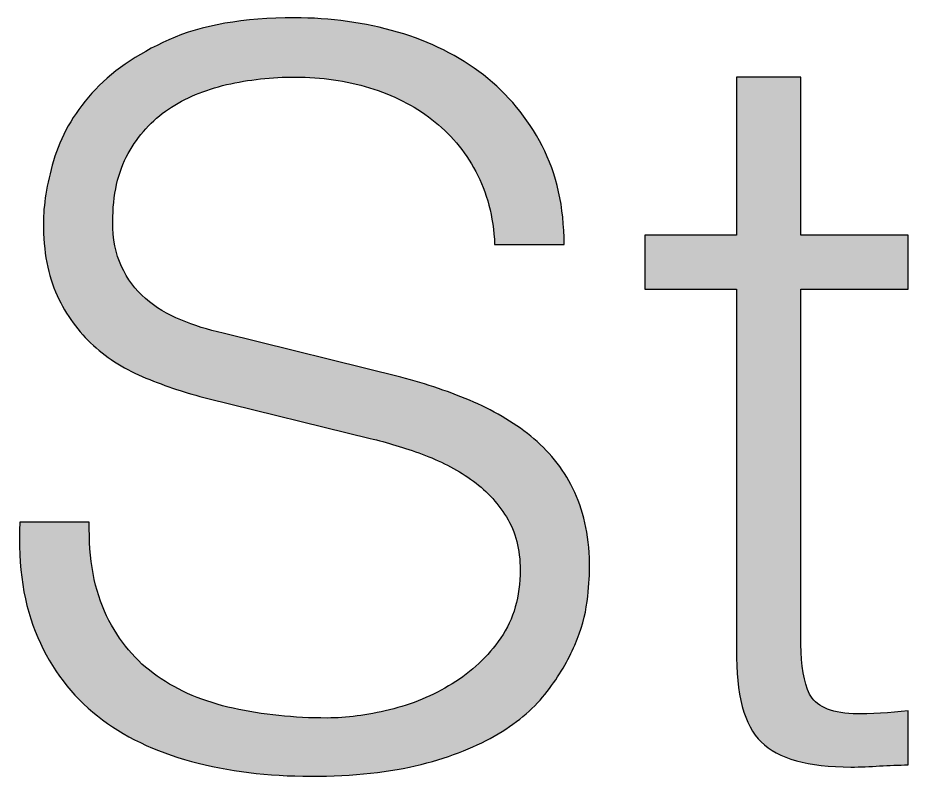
# Paper-space layout 'A0mask' of a CAD drawing. Extents: x 0 to 1153, y 0 to 810.
# Drawn here: x 998.912 to 1003.807, y 80.295 to 84.466 of the extents above; entities that cross this region are included whole.
import ezdxf
from ezdxf.enums import TextEntityAlignment as Align

# ---------------------------------------------------------------- set-up
doc = ezdxf.new("R2010")
doc.units = 0
doc.layers.get('0').update_dxf_attribs({"linetype": 'CONTINUOUS'})
doc.layers.get('Defpoints').update_dxf_attribs({"linetype": 'CONTINUOUS'})
doc.layers.add('JPP_Mask', color=7, linetype='CONTINUOUS')
doc.styles.add('JPP', font='arial.ttf')

# ---------------------------------------------------------------- blocks, each defined once
blk = doc.blocks.new('A0mask')
at = {"true_color": 0x004a91}
h = blk.add_hatch(color=154, dxfattribs=at)
edge = h.paths.add_edge_path()
edge.add_spline(control_points=[(1001.8229, 80.761), (1001.8883, 80.8473), (1001.9388, 80.9322), (1001.9744, 81.0165)], knot_values=[44, 44, 44, 44, 45, 45, 45, 45], degree=3, periodic=0)
edge.add_spline(control_points=[(1001.9744, 81.0165), (1002.01, 81.1007), (1002.0324, 81.1802), (1002.0418, 81.2552)], knot_values=[43, 43, 43, 43, 44, 44, 44, 44], degree=3, periodic=0)
edge.add_spline(control_points=[(1002.0418, 81.2552), (1002.0511, 81.3299), (1002.0558, 81.3899), (1002.0558, 81.4346)], knot_values=[42, 42, 42, 42, 43, 43, 43, 43], degree=3, periodic=0)
edge.add_spline(control_points=[(1002.0558, 81.4346), (1002.0558, 81.5993), (1002.0286, 81.7395), (1001.9744, 81.8558)], knot_values=[41, 41, 41, 41, 42, 42, 42, 42], degree=3, periodic=0)
edge.add_spline(control_points=[(1001.9744, 81.8558), (1001.9201, 81.9718), (1001.8453, 82.07), (1001.7499, 82.1505), (1001.6545, 82.231), (1001.5441, 82.2982), (1001.4187, 82.3524)], knot_values=[39, 39, 39, 39, 40, 40, 40, 41, 41, 41, 41], degree=3, periodic=0)
edge.add_spline(control_points=[(1001.4187, 82.3524), (1001.2933, 82.4066), (1001.1595, 82.4527), (1001.0174, 82.4899)], knot_values=[38, 38, 38, 38, 39, 39, 39, 39], degree=3, periodic=0)
edge.add_spline(control_points=[(1001.0174, 82.4899), (1001.0174, 82.4899), (1000.0407, 82.7313), (1000.0407, 82.7313), (999.9583, 82.7501), (999.8806, 82.7743), (999.8077, 82.8043)], knot_values=[36, 36, 36, 36, 37, 37, 37, 38, 38, 38, 38], degree=3, periodic=0)
edge.add_spline(control_points=[(999.8077, 82.8043), (999.7347, 82.8343), (999.6702, 82.8736), (999.614, 82.9223)], knot_values=[35, 35, 35, 35, 36, 36, 36, 36], degree=3, periodic=0)
edge.add_spline(control_points=[(999.614, 82.9223), (999.5579, 82.9708), (999.5139, 83.0298), (999.4821, 83.099), (999.4503, 83.1682), (999.4344, 83.2497), (999.4344, 83.3432)], knot_values=[33, 33, 33, 33, 34, 34, 34, 35, 35, 35, 35], degree=3, periodic=0)
edge.add_spline(control_points=[(999.4344, 83.3432), (999.4344, 83.4929), (999.4625, 83.6184), (999.5186, 83.7194)], knot_values=[32, 32, 32, 32, 33, 33, 33, 33], degree=3, periodic=0)
edge.add_spline(control_points=[(999.5186, 83.7194), (999.5748, 83.8203), (999.6486, 83.9019), (999.7404, 83.9636)], knot_values=[31, 31, 31, 31, 32, 32, 32, 32], degree=3, periodic=0)
edge.add_spline(control_points=[(999.7404, 83.9636), (999.832, 84.0253), (999.9386, 84.07), (1000.0603, 84.0983)], knot_values=[30, 30, 30, 30, 31, 31, 31, 31], degree=3, periodic=0)
edge.add_spline(control_points=[(1000.0603, 84.0983), (1000.1819, 84.1263), (1000.3081, 84.1403), (1000.4392, 84.1403)], knot_values=[29, 29, 29, 29, 30, 30, 30, 30], degree=3, periodic=0)
edge.add_spline(control_points=[(1000.4392, 84.1403), (1000.5813, 84.1403), (1000.7171, 84.1208), (1000.8462, 84.0813)], knot_values=[28, 28, 28, 28, 29, 29, 29, 29], degree=3, periodic=0)
edge.add_spline(control_points=[(1000.8462, 84.0813), (1000.9753, 84.042), (1001.0893, 83.9841), (1001.1886, 83.9073)], knot_values=[27, 27, 27, 27, 28, 28, 28, 28], degree=3, periodic=0)
edge.add_spline(control_points=[(1001.1886, 83.9073), (1001.2877, 83.8306), (1001.3682, 83.7351), (1001.4299, 83.6212)], knot_values=[26, 26, 26, 26, 27, 27, 27, 27], degree=3, periodic=0)
edge.add_spline(control_points=[(1001.4299, 83.6212), (1001.4916, 83.5069), (1001.5263, 83.3732), (1001.5338, 83.2197)], knot_values=[25, 25, 25, 25, 26, 26, 26, 26], degree=3, periodic=0)
edge.add_spline(control_points=[(1001.5338, 83.2197), (1001.5338, 83.2197), (1001.9155, 83.2197), (1001.9155, 83.2197), (1001.9155, 83.4254), (1001.8752, 83.6062), (1001.7948, 83.7613), (1001.7143, 83.9165), (1001.6067, 84.0468), (1001.472, 84.1515), (1001.3373, 84.2562), (1001.1802, 84.335), (1001.0005, 84.3872)], knot_values=[21, 21, 21, 21, 22, 22, 22, 23, 23, 23, 24, 24, 24, 25, 25, 25, 25], degree=3, periodic=0)
edge.add_spline(control_points=[(1001.0005, 84.3872), (1000.8208, 84.4397), (1000.6319, 84.466), (1000.4336, 84.466)], knot_values=[20, 20, 20, 20, 21, 21, 21, 21], degree=3, periodic=0)
edge.add_spline(control_points=[(1000.4336, 84.466), (1000.1529, 84.466), (999.9227, 84.4257), (999.7432, 84.3452)], knot_values=[19, 19, 19, 19, 20, 20, 20, 20], degree=3, periodic=0)
edge.add_spline(control_points=[(999.7432, 84.3452), (999.5635, 84.2648), (999.4222, 84.1665), (999.3193, 84.0506), (999.2164, 83.9346), (999.1462, 83.8111), (999.1088, 83.6802)], knot_values=[17, 17, 17, 17, 18, 18, 18, 19, 19, 19, 19], degree=3, periodic=0)
edge.add_spline(control_points=[(999.1088, 83.6802), (999.0714, 83.5489), (999.0527, 83.4349), (999.0527, 83.3377)], knot_values=[16, 16, 16, 16, 17, 17, 17, 17], degree=3, periodic=0)
edge.add_spline(control_points=[(999.0527, 83.3377), (999.0527, 83.1805), (999.0779, 83.0475), (999.1285, 82.939)], knot_values=[15, 15, 15, 15, 16, 16, 16, 16], degree=3, periodic=0)
edge.add_spline(control_points=[(999.1285, 82.939), (999.179, 82.8306), (999.2454, 82.7388), (999.3277, 82.6641)], knot_values=[14, 14, 14, 14, 15, 15, 15, 15], degree=3, periodic=0)
edge.add_spline(control_points=[(999.3277, 82.6641), (999.41, 82.5891), (999.5064, 82.5294), (999.6168, 82.4844)], knot_values=[13, 13, 13, 13, 14, 14, 14, 14], degree=3, periodic=0)
edge.add_spline(control_points=[(999.6168, 82.4844), (999.7271, 82.4394), (999.8404, 82.4022), (999.9564, 82.3722)], knot_values=[12, 12, 12, 12, 13, 13, 13, 13], degree=3, periodic=0)
edge.add_spline(control_points=[(999.9564, 82.3722), (999.9564, 82.3722), (1000.849, 82.1532), (1000.849, 82.1532), (1000.9424, 82.1307), (1001.0378, 82.1017), (1001.1352, 82.0663)], knot_values=[10, 10, 10, 10, 11, 11, 11, 12, 12, 12, 12], degree=3, periodic=0)
edge.add_spline(control_points=[(1001.1352, 82.0663), (1001.2325, 82.0304), (1001.3214, 81.9847), (1001.4018, 81.9288)], knot_values=[9, 9, 9, 9, 10, 10, 10, 10], degree=3, periodic=0)
edge.add_spline(control_points=[(1001.4018, 81.9288), (1001.4823, 81.8725), (1001.5478, 81.8033), (1001.5983, 81.7211)], knot_values=[8, 8, 8, 8, 9, 9, 9, 9], degree=3, periodic=0)
edge.add_spline(control_points=[(1001.5983, 81.7211), (1001.6489, 81.6386), (1001.6741, 81.5414), (1001.6741, 81.4291)], knot_values=[7, 7, 7, 7, 8, 8, 8, 8], degree=3, periodic=0)
edge.add_spline(control_points=[(1001.6741, 81.4291), (1001.6741, 81.2832), (1001.6385, 81.1587), (1001.5674, 81.0557)], knot_values=[6, 6, 6, 6, 7, 7, 7, 7], degree=3, periodic=0)
edge.add_spline(control_points=[(1001.5674, 81.0557), (1001.4963, 80.953), (1001.4075, 80.8688), (1001.3008, 80.8033), (1001.1941, 80.7378), (1001.0791, 80.6901), (1000.9556, 80.66)], knot_values=[4, 4, 4, 4, 5, 5, 5, 6, 6, 6, 6], degree=3, periodic=0)
edge.add_spline(control_points=[(1000.9556, 80.66), (1000.8321, 80.63), (1000.7179, 80.615), (1000.6132, 80.615)], knot_values=[3, 3, 3, 3, 4, 4, 4, 4], degree=3, periodic=0)
edge.add_spline(control_points=[(1000.6132, 80.615), (1000.4298, 80.615), (1000.2577, 80.6328), (1000.0968, 80.6686)], knot_values=[2, 2, 2, 2, 3, 3, 3, 3], degree=3, periodic=0)
edge.add_spline(control_points=[(1000.0968, 80.6686), (999.9358, 80.704), (999.7965, 80.763), (999.6785, 80.8452)], knot_values=[1, 1, 1, 1, 2, 2, 2, 2], degree=3, periodic=0)
edge.add_spline(control_points=[(999.6785, 80.8452), (999.5607, 80.9274), (999.4681, 81.0379), (999.4007, 81.1764)], knot_values=[0, 0, 0, 0, 1, 1, 1, 1], degree=3, periodic=0)
edge.add_spline(control_points=[(999.4007, 81.1764), (999.3334, 81.3149), (999.3015, 81.4871), (999.3053, 81.6928)], knot_values=[53, 53, 53, 53, 54, 54, 54, 54], degree=3, periodic=0)
edge.add_spline(control_points=[(999.3053, 81.6928), (999.3053, 81.6928), (998.9236, 81.6928), (998.9236, 81.6928), (998.9123, 81.4459), (998.9451, 81.2344), (999.0218, 81.0587)], knot_values=[51, 51, 51, 51, 52, 52, 52, 53, 53, 53, 53], degree=3, periodic=0)
edge.add_spline(control_points=[(999.0218, 81.0587), (999.0985, 80.8828), (999.2079, 80.7388), (999.3502, 80.6263)], knot_values=[50, 50, 50, 50, 51, 51, 51, 51], degree=3, periodic=0)
edge.add_spline(control_points=[(999.3502, 80.6263), (999.4924, 80.5141), (999.6645, 80.4308), (999.8666, 80.3766), (1000.0687, 80.3224), (1000.2876, 80.2951), (1000.5233, 80.2951), (1000.7591, 80.2951), (1000.9612, 80.3169), (1001.1296, 80.3599), (1001.298, 80.4029), (1001.4392, 80.4588), (1001.5535, 80.5281)], knot_values=[46, 46, 46, 46, 47, 47, 47, 48, 48, 48, 49, 49, 49, 50, 50, 50, 50], degree=3, periodic=0)
edge.add_spline(control_points=[(1001.5535, 80.5281), (1001.6675, 80.5973), (1001.7573, 80.675), (1001.8229, 80.761)], knot_values=[45, 45, 45, 45, 46, 46, 46, 46], degree=3, periodic=0)
h = blk.add_hatch(color=154, dxfattribs=at)
edge = h.paths.add_edge_path()
edge.add_spline(control_points=[(1003.8071, 83.1215), (1003.8071, 83.1959), (1003.8071, 83.2702), (1003.8071, 83.2702), (1003.8071, 83.2702), (1003.7703, 83.2702), (1003.715, 83.2702)], knot_values=[18.749925, 18.749925, 18.749925, 18.749925, 19.249925, 19.249925, 19.249925, 19.5, 19.5, 19.5, 19.5], degree=3, periodic=0)
edge.add_spline(control_points=[(1003.715, 83.2702), (1003.6597, 83.2702), (1003.586, 83.2702), (1003.5123, 83.2702)], knot_values=[18.49993, 18.49993, 18.49993, 18.49993, 18.749925, 18.749925, 18.749925, 18.749925], degree=3, periodic=0)
edge.add_spline(control_points=[(1003.5123, 83.2702), (1003.4755, 83.2702), (1003.4387, 83.2702), (1003.4041, 83.2702)], knot_values=[18.374932, 18.374932, 18.374932, 18.374932, 18.49993, 18.49993, 18.49993, 18.49993], degree=3, periodic=0)
edge.add_spline(control_points=[(1003.4041, 83.2702), (1003.3696, 83.2702), (1003.3374, 83.2702), (1003.3097, 83.2702)], knot_values=[18.249935, 18.249935, 18.249935, 18.249935, 18.374932, 18.374932, 18.374932, 18.374932], degree=3, periodic=0)
edge.add_spline(control_points=[(1003.3097, 83.2702), (1003.2959, 83.2702), (1003.2833, 83.2702), (1003.272, 83.2702)], knot_values=[18.187436, 18.187436, 18.187436, 18.187436, 18.249935, 18.249935, 18.249935, 18.249935], degree=3, periodic=0)
edge.add_spline(control_points=[(1003.272, 83.2702), (1003.2608, 83.2702), (1003.251, 83.2702), (1003.243, 83.2702)], knot_values=[18.124938, 18.124938, 18.124938, 18.124938, 18.187436, 18.187436, 18.187436, 18.187436], degree=3, periodic=0)
edge.add_spline(control_points=[(1003.243, 83.2702), (1003.239, 83.2702), (1003.2354, 83.2702), (1003.2322, 83.2702)], knot_values=[18.093688, 18.093688, 18.093688, 18.093688, 18.124938, 18.124938, 18.124938, 18.124938], degree=3, periodic=0)
edge.add_spline(control_points=[(1003.2322, 83.2702), (1003.2291, 83.2702), (1003.2264, 83.2702), (1003.2243, 83.2702)], knot_values=[18.062439, 18.062439, 18.062439, 18.062439, 18.093688, 18.093688, 18.093688, 18.093688], degree=3, periodic=0)
edge.add_spline(control_points=[(1003.2243, 83.2702), (1003.2232, 83.2702), (1003.2223, 83.2702), (1003.2214, 83.2702)], knot_values=[18.046814, 18.046814, 18.046814, 18.046814, 18.062439, 18.062439, 18.062439, 18.062439], degree=3, periodic=0)
edge.add_spline(control_points=[(1003.2214, 83.2702), (1003.2206, 83.2702), (1003.2199, 83.2702), (1003.2194, 83.2702)], knot_values=[18.031189, 18.031189, 18.031189, 18.031189, 18.046814, 18.046814, 18.046814, 18.046814], degree=3, periodic=0)
edge.add_spline(control_points=[(1003.2194, 83.2702), (1003.2191, 83.2702), (1003.2188, 83.2702), (1003.2186, 83.2702)], knot_values=[18.023377, 18.023377, 18.023377, 18.023377, 18.031189, 18.031189, 18.031189, 18.031189], degree=3, periodic=0)
edge.add_spline(control_points=[(1003.2186, 83.2702), (1003.2184, 83.2702), (1003.2182, 83.2702), (1003.2181, 83.2702)], knot_values=[18.015565, 18.015565, 18.015565, 18.015565, 18.023377, 18.023377, 18.023377, 18.023377], degree=3, periodic=0)
edge.add_spline(control_points=[(1003.2181, 83.2702), (1003.218, 83.2702), (1003.218, 83.2702), (1003.2179, 83.2702)], knot_values=[18.011659, 18.011659, 18.011659, 18.011659, 18.015565, 18.015565, 18.015565, 18.015565], degree=3, periodic=0)
edge.add_spline(control_points=[(1003.2179, 83.2702), (1003.2179, 83.2702), (1003.2178, 83.2702), (1003.2178, 83.2702)], knot_values=[18.007752, 18.007752, 18.007752, 18.007752, 18.011659, 18.011659, 18.011659, 18.011659], degree=3, periodic=0)
edge.add_spline(control_points=[(1003.2178, 83.2702), (1003.2178, 83.2702), (1003.2177, 83.2702), (1003.2177, 83.2702)], knot_values=[18.005799, 18.005799, 18.005799, 18.005799, 18.007752, 18.007752, 18.007752, 18.007752], degree=3, periodic=0)
edge.add_spline(control_points=[(1003.2177, 83.2702), (1003.2177, 83.2702), (1003.2177, 83.2702), (1003.2177, 83.2702)], knot_values=[18.003846, 18.003846, 18.003846, 18.003846, 18.005799, 18.005799, 18.005799, 18.005799], degree=3, periodic=0)
edge.add_spline(control_points=[(1003.2177, 83.2702), (1003.2177, 83.2702), (1003.2177, 83.2702), (1003.2177, 83.2702)], knot_values=[18.00287, 18.00287, 18.00287, 18.00287, 18.003846, 18.003846, 18.003846, 18.003846], degree=3, periodic=0)
edge.add_spline(control_points=[(1003.2177, 83.2702), (1003.2177, 83.2702), (1003.2177, 83.2702), (1003.2177, 83.2702)], knot_values=[18.001893, 18.001893, 18.001893, 18.001893, 18.00287, 18.00287, 18.00287, 18.00287], degree=3, periodic=0)
edge.add_spline(control_points=[(1003.2177, 83.2702), (1003.2177, 83.2702), (1003.2177, 83.2702), (1003.2177, 83.2702)], knot_values=[18.001405, 18.001405, 18.001405, 18.001405, 18.001893, 18.001893, 18.001893, 18.001893], degree=3, periodic=0)
edge.add_spline(control_points=[(1003.2177, 83.2702), (1003.2177, 83.2702), (1003.2177, 83.2702), (1003.2177, 83.2702)], knot_values=[18.000917, 18.000917, 18.000917, 18.000917, 18.001405, 18.001405, 18.001405, 18.001405], degree=3, periodic=0)
edge.add_spline(control_points=[(1003.2177, 83.2702), (1003.2177, 83.2702), (1003.2177, 83.2702), (1003.2177, 83.2702), (1003.2177, 83.2702), (1003.2177, 83.2702), (1003.2177, 83.2702)], knot_values=[17.99994, 17.99994, 17.99994, 17.99994, 18.000856, 18.000856, 18.000856, 18.000917, 18.000917, 18.000917, 18.000917], degree=3, periodic=0)
edge.add_spline(control_points=[(1003.2177, 83.2702), (1003.2177, 83.2702), (1003.2177, 83.3246), (1003.2177, 83.4062)], knot_values=[17.749945, 17.749945, 17.749945, 17.749945, 17.99994, 17.99994, 17.99994, 17.99994], degree=3, periodic=0)
edge.add_spline(control_points=[(1003.2177, 83.4062), (1003.2177, 83.4878), (1003.2177, 83.5965), (1003.2177, 83.7053)], knot_values=[17.49995, 17.49995, 17.49995, 17.49995, 17.749945, 17.749945, 17.749945, 17.749945], degree=3, periodic=0)
edge.add_spline(control_points=[(1003.2177, 83.7053), (1003.2177, 83.7597), (1003.2177, 83.8141), (1003.2177, 83.865)], knot_values=[17.374952, 17.374952, 17.374952, 17.374952, 17.49995, 17.49995, 17.49995, 17.49995], degree=3, periodic=0)
edge.add_spline(control_points=[(1003.2177, 83.865), (1003.2177, 83.916), (1003.2177, 83.9636), (1003.2177, 84.0044)], knot_values=[17.249955, 17.249955, 17.249955, 17.249955, 17.374952, 17.374952, 17.374952, 17.374952], degree=3, periodic=0)
edge.add_spline(control_points=[(1003.2177, 84.0044), (1003.2177, 84.0248), (1003.2177, 84.0434), (1003.2177, 84.06)], knot_values=[17.187456, 17.187456, 17.187456, 17.187456, 17.249955, 17.249955, 17.249955, 17.249955], degree=3, periodic=0)
edge.add_spline(control_points=[(1003.2177, 84.06), (1003.2177, 84.0766), (1003.2177, 84.091), (1003.2177, 84.1029)], knot_values=[17.124958, 17.124958, 17.124958, 17.124958, 17.187456, 17.187456, 17.187456, 17.187456], degree=3, periodic=0)
edge.add_spline(control_points=[(1003.2177, 84.1029), (1003.2177, 84.1089), (1003.2177, 84.1142), (1003.2177, 84.1188)], knot_values=[17.093708, 17.093708, 17.093708, 17.093708, 17.124958, 17.124958, 17.124958, 17.124958], degree=3, periodic=0)
edge.add_spline(control_points=[(1003.2177, 84.1188), (1003.2177, 84.1234), (1003.2177, 84.1273), (1003.2177, 84.1305)], knot_values=[17.062459, 17.062459, 17.062459, 17.062459, 17.093708, 17.093708, 17.093708, 17.093708], degree=3, periodic=0)
edge.add_spline(control_points=[(1003.2177, 84.1403), (1003.2177, 84.1403), (1003.2177, 84.1403), (1003.2177, 84.1403), (1003.2177, 84.1403), (1003.2177, 84.1403), (1003.2177, 84.1403)], knot_values=[16.999959, 16.999959, 16.999959, 16.999959, 17, 17, 17, 17.000692, 17.000692, 17.000692, 17.000692], degree=3, periodic=0)
edge.add_spline(control_points=[(1003.2177, 84.1403), (1003.2177, 84.1403), (1003.1956, 84.1403), (1003.1624, 84.1403)], knot_values=[16.749965, 16.749965, 16.749965, 16.749965, 16.999959, 16.999959, 16.999959, 16.999959], degree=3, periodic=0)
edge.add_spline(control_points=[(1003.1624, 84.1403), (1003.1293, 84.1403), (1003.0851, 84.1403), (1003.0409, 84.1403)], knot_values=[16.49997, 16.49997, 16.49997, 16.49997, 16.749965, 16.749965, 16.749965, 16.749965], degree=3, periodic=0)
edge.add_spline(control_points=[(1003.0409, 84.1403), (1003.0188, 84.1403), (1002.9967, 84.1403), (1002.9759, 84.1403)], knot_values=[16.374972, 16.374972, 16.374972, 16.374972, 16.49997, 16.49997, 16.49997, 16.49997], degree=3, periodic=0)
edge.add_spline(control_points=[(1002.9759, 84.1403), (1002.9552, 84.1403), (1002.9359, 84.1403), (1002.9193, 84.1403)], knot_values=[16.249975, 16.249975, 16.249975, 16.249975, 16.374972, 16.374972, 16.374972, 16.374972], degree=3, periodic=0)
edge.add_spline(control_points=[(1002.9193, 84.1403), (1002.911, 84.1403), (1002.9034, 84.1403), (1002.8967, 84.1403)], knot_values=[16.187476, 16.187476, 16.187476, 16.187476, 16.249975, 16.249975, 16.249975, 16.249975], degree=3, periodic=0)
edge.add_spline(control_points=[(1002.8967, 84.1403), (1002.89, 84.1403), (1002.8841, 84.1403), (1002.8793, 84.1403)], knot_values=[16.124977, 16.124977, 16.124977, 16.124977, 16.187476, 16.187476, 16.187476, 16.187476], degree=3, periodic=0)
edge.add_spline(control_points=[(1002.8728, 84.1403), (1002.8709, 84.1403), (1002.8693, 84.1403), (1002.868, 84.1403)], knot_values=[16.062479, 16.062479, 16.062479, 16.062479, 16.093728, 16.093728, 16.093728, 16.093728], degree=3, periodic=0)
edge.add_spline(control_points=[(1002.8641, 84.1403), (1002.8641, 84.1403), (1002.8641, 84.1403), (1002.8641, 84.1403), (1002.8641, 84.1403), (1002.8641, 84.1403), (1002.8641, 84.1403)], knot_values=[15.99998, 15.99998, 15.99998, 15.99998, 16.001424, 16.001424, 16.001424, 16.001445, 16.001445, 16.001445, 16.001445], degree=3, periodic=0)
edge.add_spline(control_points=[(1002.8641, 84.1403), (1002.8641, 84.1402), (1002.8641, 83.9227), (1002.8641, 83.7052)], knot_values=[15.49999, 15.49999, 15.49999, 15.49999, 15.99998, 15.99998, 15.99998, 15.99998], degree=3, periodic=0)
edge.add_spline(control_points=[(1002.8641, 83.7052), (1002.8641, 83.4877), (1002.8641, 83.2702), (1002.8641, 83.2702), (1002.8641, 83.2702), (1002.8641, 83.2702), (1002.8641, 83.2702)], knot_values=[14.999268, 14.999268, 14.999268, 14.999268, 15.499258, 15.499258, 15.499258, 15.49999, 15.49999, 15.49999, 15.49999], degree=3, periodic=0)
edge.add_spline(control_points=[(1002.8584, 83.2702), (1002.8566, 83.2702), (1002.8543, 83.2702), (1002.8516, 83.2702)], knot_values=[14.906252, 14.906252, 14.906252, 14.906252, 14.937501, 14.937501, 14.937501, 14.937501], degree=3, periodic=0)
edge.add_spline(control_points=[(1002.8516, 83.2702), (1002.8489, 83.2702), (1002.8458, 83.2702), (1002.8424, 83.2702)], knot_values=[14.875002, 14.875002, 14.875002, 14.875002, 14.906252, 14.906252, 14.906252, 14.906252], degree=3, periodic=0)
edge.add_spline(control_points=[(1002.8424, 83.2702), (1002.8355, 83.2702), (1002.8271, 83.2702), (1002.8175, 83.2702)], knot_values=[14.812504, 14.812504, 14.812504, 14.812504, 14.875002, 14.875002, 14.875002, 14.875002], degree=3, periodic=0)
edge.add_spline(control_points=[(1002.8175, 83.2702), (1002.8078, 83.2702), (1002.797, 83.2702), (1002.7851, 83.2702)], knot_values=[14.750005, 14.750005, 14.750005, 14.750005, 14.812504, 14.812504, 14.812504, 14.812504], degree=3, periodic=0)
edge.add_spline(control_points=[(1002.7851, 83.2702), (1002.7615, 83.2702), (1002.7338, 83.2702), (1002.7042, 83.2702)], knot_values=[14.625008, 14.625008, 14.625008, 14.625008, 14.750005, 14.750005, 14.750005, 14.750005], degree=3, periodic=0)
edge.add_spline(control_points=[(1002.7042, 83.2702), (1002.6746, 83.2702), (1002.6431, 83.2702), (1002.6115, 83.2702)], knot_values=[14.50001, 14.50001, 14.50001, 14.50001, 14.625008, 14.625008, 14.625008, 14.625008], degree=3, periodic=0)
edge.add_spline(control_points=[(1002.6115, 83.2702), (1002.5483, 83.2702), (1002.4852, 83.2702), (1002.4378, 83.2702)], knot_values=[14.250015, 14.250015, 14.250015, 14.250015, 14.50001, 14.50001, 14.50001, 14.50001], degree=3, periodic=0)
edge.add_spline(control_points=[(1002.4378, 83.2702), (1002.3905, 83.2702), (1002.3589, 83.2702), (1002.3589, 83.2702), (1002.3589, 83.2702), (1002.3589, 83.2702), (1002.3589, 83.2702)], knot_values=[13.999043, 13.999043, 13.999043, 13.999043, 14.249058, 14.249058, 14.249058, 14.250015, 14.250015, 14.250015, 14.250015], degree=3, periodic=0)
edge.add_spline(control_points=[(1002.3589, 83.2669), (1002.3589, 83.2658), (1002.3589, 83.2644), (1002.3589, 83.2629)], knot_values=[13.906272, 13.906272, 13.906272, 13.906272, 13.937521, 13.937521, 13.937521, 13.937521], degree=3, periodic=0)
edge.add_spline(control_points=[(1002.3589, 83.2574), (1002.3589, 83.2534), (1002.3589, 83.2484), (1002.3589, 83.2428)], knot_values=[13.812524, 13.812524, 13.812524, 13.812524, 13.875023, 13.875023, 13.875023, 13.875023], degree=3, periodic=0)
edge.add_spline(control_points=[(1002.3589, 83.2428), (1002.3589, 83.2371), (1002.3589, 83.2307), (1002.3589, 83.2237)], knot_values=[13.750025, 13.750025, 13.750025, 13.750025, 13.812524, 13.812524, 13.812524, 13.812524], degree=3, periodic=0)
edge.add_spline(control_points=[(1002.3589, 83.2237), (1002.3589, 83.2098), (1002.3589, 83.1935), (1002.3589, 83.1761)], knot_values=[13.625027, 13.625027, 13.625027, 13.625027, 13.750025, 13.750025, 13.750025, 13.750025], degree=3, periodic=0)
edge.add_spline(control_points=[(1002.3589, 83.1761), (1002.3589, 83.1587), (1002.3589, 83.1401), (1002.3589, 83.1215)], knot_values=[13.50003, 13.50003, 13.50003, 13.50003, 13.625027, 13.625027, 13.625027, 13.625027], degree=3, periodic=0)
edge.add_spline(control_points=[(1002.3589, 83.1215), (1002.3589, 83.0843), (1002.3589, 83.0472), (1002.3589, 83.0193)], knot_values=[13.250035, 13.250035, 13.250035, 13.250035, 13.50003, 13.50003, 13.50003, 13.50003], degree=3, periodic=0)
edge.add_spline(control_points=[(1002.3589, 83.0193), (1002.3589, 82.9914), (1002.3589, 82.9728), (1002.3589, 82.9728), (1002.3589, 82.9728), (1002.3589, 82.9728), (1002.3589, 82.9728)], knot_values=[12.999308, 12.999308, 12.999308, 12.999308, 13.249343, 13.249343, 13.249343, 13.250035, 13.250035, 13.250035, 13.250035], degree=3, periodic=0)
edge.add_spline(control_points=[(1002.3645, 82.9728), (1002.3664, 82.9728), (1002.3687, 82.9728), (1002.3714, 82.9728)], knot_values=[12.906292, 12.906292, 12.906292, 12.906292, 12.937541, 12.937541, 12.937541, 12.937541], degree=3, periodic=0)
edge.add_spline(control_points=[(1002.3714, 82.9728), (1002.374, 82.9728), (1002.3771, 82.9728), (1002.3806, 82.9728)], knot_values=[12.875042, 12.875042, 12.875042, 12.875042, 12.906292, 12.906292, 12.906292, 12.906292], degree=3, periodic=0)
edge.add_spline(control_points=[(1002.3806, 82.9728), (1002.3875, 82.9728), (1002.3959, 82.9728), (1002.4055, 82.9728)], knot_values=[12.812544, 12.812544, 12.812544, 12.812544, 12.875042, 12.875042, 12.875042, 12.875042], degree=3, periodic=0)
edge.add_spline(control_points=[(1002.4055, 82.9728), (1002.4151, 82.9728), (1002.4259, 82.9728), (1002.4378, 82.9728)], knot_values=[12.750045, 12.750045, 12.750045, 12.750045, 12.812544, 12.812544, 12.812544, 12.812544], degree=3, periodic=0)
edge.add_spline(control_points=[(1002.4378, 82.9728), (1002.4615, 82.9728), (1002.4891, 82.9728), (1002.5187, 82.9728)], knot_values=[12.625048, 12.625048, 12.625048, 12.625048, 12.750045, 12.750045, 12.750045, 12.750045], degree=3, periodic=0)
edge.add_spline(control_points=[(1002.5187, 82.9728), (1002.5483, 82.9728), (1002.5799, 82.9728), (1002.6114, 82.9728)], knot_values=[12.50005, 12.50005, 12.50005, 12.50005, 12.625048, 12.625048, 12.625048, 12.625048], degree=3, periodic=0)
edge.add_spline(control_points=[(1002.6114, 82.9728), (1002.6746, 82.9728), (1002.7377, 82.9728), (1002.7851, 82.9728)], knot_values=[12.250055, 12.250055, 12.250055, 12.250055, 12.50005, 12.50005, 12.50005, 12.50005], degree=3, periodic=0)
edge.add_spline(control_points=[(1002.7851, 82.9728), (1002.8325, 82.9728), (1002.8641, 82.9728), (1002.8641, 82.9728), (1002.8641, 82.9728), (1002.8641, 82.9728), (1002.8641, 82.9728)], knot_values=[11.999694, 11.999694, 11.999694, 11.999694, 12.249749, 12.249749, 12.249749, 12.250055, 12.250055, 12.250055, 12.250055], degree=3, periodic=0)
edge.add_spline(control_points=[(1002.8641, 82.9671), (1002.8641, 82.9653), (1002.8641, 82.9629), (1002.8641, 82.9602)], knot_values=[11.953186, 11.953186, 11.953186, 11.953186, 11.968811, 11.968811, 11.968811, 11.968811], degree=3, periodic=0)
edge.add_spline(control_points=[(1002.8641, 82.9602), (1002.8641, 82.9574), (1002.8641, 82.9542), (1002.8641, 82.9506)], knot_values=[11.937561, 11.937561, 11.937561, 11.937561, 11.953186, 11.953186, 11.953186, 11.953186], degree=3, periodic=0)
edge.add_spline(control_points=[(1002.8641, 82.9506), (1002.8641, 82.9433), (1002.8641, 82.9344), (1002.8641, 82.9239)], knot_values=[11.906312, 11.906312, 11.906312, 11.906312, 11.937561, 11.937561, 11.937561, 11.937561], degree=3, periodic=0)
edge.add_spline(control_points=[(1002.8641, 82.9239), (1002.8641, 82.9134), (1002.8641, 82.9013), (1002.8641, 82.8877)], knot_values=[11.875063, 11.875063, 11.875063, 11.875063, 11.906312, 11.906312, 11.906312, 11.906312], degree=3, periodic=0)
edge.add_spline(control_points=[(1002.8641, 82.8877), (1002.8641, 82.8607), (1002.8641, 82.8278), (1002.8641, 82.79)], knot_values=[11.812564, 11.812564, 11.812564, 11.812564, 11.875063, 11.875063, 11.875063, 11.875063], degree=3, periodic=0)
edge.add_spline(control_points=[(1002.8641, 82.79), (1002.8641, 82.7523), (1002.8641, 82.7098), (1002.8641, 82.6633)], knot_values=[11.750065, 11.750065, 11.750065, 11.750065, 11.812564, 11.812564, 11.812564, 11.812564], degree=3, periodic=0)
edge.add_spline(control_points=[(1002.8641, 82.6633), (1002.8641, 82.5705), (1002.8641, 82.4621), (1002.8641, 82.346)], knot_values=[11.625068, 11.625068, 11.625068, 11.625068, 11.750065, 11.750065, 11.750065, 11.750065], degree=3, periodic=0)
edge.add_spline(control_points=[(1002.8641, 82.346), (1002.8641, 82.2299), (1002.8641, 82.1061), (1002.8641, 81.9822)], knot_values=[11.50007, 11.50007, 11.50007, 11.50007, 11.625068, 11.625068, 11.625068, 11.625068], degree=3, periodic=0)
edge.add_spline(control_points=[(1002.8641, 81.9822), (1002.8641, 81.7345), (1002.8641, 81.4868), (1002.8641, 81.301)], knot_values=[11.250075, 11.250075, 11.250075, 11.250075, 11.50007, 11.50007, 11.50007, 11.50007], degree=3, periodic=0)
edge.add_spline(control_points=[(1002.8641, 81.301), (1002.8641, 81.1151), (1002.8641, 80.9912), (1002.8641, 80.9912), (1002.8603, 80.7443), (1002.9052, 80.5748), (1002.9988, 80.4834)], knot_values=[10, 10, 10, 10, 10.250075, 10.250075, 10.250075, 11.250075, 11.250075, 11.250075, 11.250075], degree=3, periodic=0)
edge.add_spline(control_points=[(1002.9988, 80.4834), (1003.0922, 80.3916), (1003.257, 80.3456), (1003.4927, 80.3456)], knot_values=[9, 9, 9, 9, 10, 10, 10, 10], degree=3, periodic=0)
edge.add_spline(control_points=[(1003.4927, 80.3456), (1003.5451, 80.3456), (1003.5975, 80.3476), (1003.6499, 80.3514)], knot_values=[8, 8, 8, 8, 9, 9, 9, 9], degree=3, periodic=0)
edge.add_spline(control_points=[(1003.6499, 80.3514), (1003.7022, 80.3551), (1003.7547, 80.3568), (1003.8071, 80.3568)], knot_values=[7, 7, 7, 7, 8, 8, 8, 8], degree=3, periodic=0)
edge.add_spline(control_points=[(1003.8071, 80.3568), (1003.8071, 80.3568), (1003.8071, 80.6546), (1003.8071, 80.6546), (1003.7061, 80.6433), (1003.605, 80.6375), (1003.504, 80.6375)], knot_values=[5, 5, 5, 5, 6, 6, 6, 7, 7, 7, 7], degree=3, periodic=0)
edge.add_spline(control_points=[(1003.504, 80.6375), (1003.3767, 80.645), (1003.2971, 80.6815), (1003.2654, 80.747)], knot_values=[4, 4, 4, 4, 5, 5, 5, 5], degree=3, periodic=0)
edge.add_spline(control_points=[(1003.2654, 80.747), (1003.2335, 80.8125), (1003.2177, 80.9032), (1003.2177, 81.0192)], knot_values=[3, 3, 3, 3, 4, 4, 4, 4], degree=3, periodic=0)
edge.add_spline(control_points=[(1003.2177, 81.0192), (1003.2177, 81.0192), (1003.2177, 82.9728), (1003.2177, 82.9728), (1003.2177, 82.9728), (1003.365, 82.9728), (1003.5124, 82.9728)], knot_values=[1.5, 1.5, 1.5, 1.5, 2.5, 2.5, 2.5, 3, 3, 3, 3], degree=3, periodic=0)
edge.add_spline(control_points=[(1003.5124, 82.9728), (1003.6598, 82.9728), (1003.8071, 82.9728), (1003.8071, 82.9728), (1003.8071, 82.9728), (1003.8071, 83.0472), (1003.8071, 83.1215)], knot_values=[0.5, 0.5, 0.5, 0.5, 1, 1, 1, 1.5, 1.5, 1.5, 1.5], degree=3, periodic=0)
at = {"layer": 'Defpoints', "color": 154, "true_color": 0x004a91}
for points, knots in [([(999.4007, 81.1764), (999.4681, 81.0379), (999.5607, 80.9274), (999.6785, 80.8452), (999.7965, 80.763), (999.9358, 80.704), (1000.0968, 80.6686), (1000.2577, 80.6328), (1000.4298, 80.615), (1000.6132, 80.615), (1000.7179, 80.615), (1000.8321, 80.63), (1000.9556, 80.66), (1001.0791, 80.6901), (1001.1941, 80.7378), (1001.3008, 80.8033), (1001.4075, 80.8688), (1001.4963, 80.953), (1001.5674, 81.0557), (1001.6385, 81.1587), (1001.6741, 81.2832), (1001.6741, 81.4291), (1001.6741, 81.5414), (1001.6489, 81.6386), (1001.5983, 81.7211), (1001.5478, 81.8033), (1001.4823, 81.8725), (1001.4018, 81.9288), (1001.3214, 81.9847), (1001.2325, 82.0304), (1001.1352, 82.0663), (1001.0378, 82.1017), (1000.9424, 82.1307), (1000.849, 82.1532), (1000.849, 82.1532), (999.9564, 82.3722), (999.9564, 82.3722), (999.8404, 82.4022), (999.7271, 82.4394), (999.6168, 82.4844), (999.5064, 82.5294), (999.41, 82.5891), (999.3277, 82.6641), (999.2454, 82.7388), (999.179, 82.8306), (999.1285, 82.939), (999.0779, 83.0475), (999.0527, 83.1805), (999.0527, 83.3377), (999.0527, 83.4349), (999.0714, 83.5489), (999.1088, 83.6802), (999.1462, 83.8111), (999.2164, 83.9346), (999.3193, 84.0506), (999.4222, 84.1665), (999.5635, 84.2648), (999.7432, 84.3452), (999.9227, 84.4257), (1000.1529, 84.466), (1000.4336, 84.466), (1000.6319, 84.466), (1000.8208, 84.4397), (1001.0005, 84.3872), (1001.1802, 84.335), (1001.3373, 84.2562), (1001.472, 84.1515), (1001.6067, 84.0468), (1001.7143, 83.9165), (1001.7948, 83.7613), (1001.8752, 83.6062), (1001.9155, 83.4254), (1001.9155, 83.2197), (1001.9155, 83.2197), (1001.5338, 83.2197), (1001.5338, 83.2197), (1001.5263, 83.3732), (1001.4916, 83.5069), (1001.4299, 83.6212), (1001.3682, 83.7351), (1001.2877, 83.8306), (1001.1886, 83.9073), (1001.0893, 83.9841), (1000.9753, 84.042), (1000.8462, 84.0813), (1000.7171, 84.1208), (1000.5813, 84.1403), (1000.4392, 84.1403), (1000.3081, 84.1403), (1000.1819, 84.1263), (1000.0603, 84.0983), (999.9386, 84.07), (999.832, 84.0253), (999.7404, 83.9636), (999.6486, 83.9019), (999.5748, 83.8203), (999.5186, 83.7194), (999.4625, 83.6184), (999.4344, 83.4929), (999.4344, 83.3432), (999.4344, 83.2497), (999.4503, 83.1682), (999.4821, 83.099), (999.5139, 83.0298), (999.5579, 82.9708), (999.614, 82.9223), (999.6702, 82.8736), (999.7347, 82.8343), (999.8077, 82.8043), (999.8806, 82.7743), (999.9583, 82.7501), (1000.0407, 82.7313), (1000.0407, 82.7313), (1001.0174, 82.4899), (1001.0174, 82.4899), (1001.1595, 82.4527), (1001.2933, 82.4066), (1001.4187, 82.3524), (1001.5441, 82.2982), (1001.6545, 82.231), (1001.7499, 82.1505), (1001.8453, 82.07), (1001.9201, 81.9718), (1001.9744, 81.8558), (1002.0286, 81.7395), (1002.0558, 81.5993), (1002.0558, 81.4346), (1002.0558, 81.3899), (1002.0511, 81.3299), (1002.0418, 81.2552), (1002.0324, 81.1802), (1002.01, 81.1007), (1001.9744, 81.0165), (1001.9388, 80.9322), (1001.8883, 80.8473), (1001.8229, 80.761), (1001.7573, 80.675), (1001.6675, 80.5973), (1001.5535, 80.5281), (1001.4392, 80.4588), (1001.298, 80.4029), (1001.1296, 80.3599), (1000.9612, 80.3169), (1000.7591, 80.2951), (1000.5233, 80.2951), (1000.2876, 80.2951), (1000.0687, 80.3224), (999.8666, 80.3766), (999.6645, 80.4308), (999.4924, 80.5141), (999.3502, 80.6263), (999.2079, 80.7388), (999.0985, 80.8828), (999.0218, 81.0587), (998.9451, 81.2344), (998.9123, 81.4459), (998.9236, 81.6928), (998.9236, 81.6928), (999.3053, 81.6928), (999.3053, 81.6928), (999.3015, 81.4871), (999.3334, 81.3149), (999.4007, 81.1764)], [0, 0, 0, 0, 1, 1, 1, 2, 2, 2, 3, 3, 3, 4, 4, 4, 5, 5, 5, 6, 6, 6, 7, 7, 7, 8, 8, 8, 9, 9, 9, 10, 10, 10, 11, 11, 11, 12, 12, 12, 13, 13, 13, 14, 14, 14, 15, 15, 15, 16, 16, 16, 17, 17, 17, 18, 18, 18, 19, 19, 19, 20, 20, 20, 21, 21, 21, 22, 22, 22, 23, 23, 23, 24, 24, 24, 25, 25, 25, 26, 26, 26, 27, 27, 27, 28, 28, 28, 29, 29, 29, 30, 30, 30, 31, 31, 31, 32, 32, 32, 33, 33, 33, 34, 34, 34, 35, 35, 35, 36, 36, 36, 37, 37, 37, 38, 38, 38, 39, 39, 39, 40, 40, 40, 41, 41, 41, 42, 42, 42, 43, 43, 43, 44, 44, 44, 45, 45, 45, 46, 46, 46, 47, 47, 47, 48, 48, 48, 49, 49, 49, 50, 50, 50, 51, 51, 51, 52, 52, 52, 53, 53, 53, 54, 54, 54, 54]), ([(1003.8071, 83.2702), (1003.8071, 83.2702), (1003.8071, 82.9728), (1003.8071, 82.9728), (1003.8071, 82.9728), (1003.2177, 82.9728), (1003.2177, 82.9728), (1003.2177, 82.9728), (1003.2177, 81.0192), (1003.2177, 81.0192), (1003.2177, 80.9032), (1003.2335, 80.8125), (1003.2654, 80.747), (1003.2971, 80.6815), (1003.3767, 80.645), (1003.504, 80.6375), (1003.605, 80.6375), (1003.7061, 80.6433), (1003.8071, 80.6546), (1003.8071, 80.6546), (1003.8071, 80.3568), (1003.8071, 80.3568), (1003.7547, 80.3568), (1003.7022, 80.3551), (1003.6499, 80.3514), (1003.5975, 80.3476), (1003.5451, 80.3456), (1003.4927, 80.3456), (1003.257, 80.3456), (1003.0922, 80.3916), (1002.9988, 80.4834), (1002.9052, 80.5748), (1002.8603, 80.7443), (1002.8641, 80.9912), (1002.8641, 80.9912), (1002.8641, 82.9728), (1002.8641, 82.9728), (1002.8641, 82.9728), (1002.3589, 82.9728), (1002.3589, 82.9728), (1002.3589, 82.9728), (1002.3589, 83.2702), (1002.3589, 83.2702), (1002.3589, 83.2702), (1002.8641, 83.2702), (1002.8641, 83.2702), (1002.8641, 83.2702), (1002.8641, 84.1403), (1002.8641, 84.1403), (1002.8641, 84.1403), (1003.2177, 84.1403), (1003.2177, 84.1403), (1003.2177, 84.1403), (1003.2177, 83.2702), (1003.2177, 83.2702), (1003.2177, 83.2702), (1003.8071, 83.2702), (1003.8071, 83.2702)], [0, 0, 0, 0, 1, 1, 1, 2, 2, 2, 3, 3, 3, 4, 4, 4, 5, 5, 5, 6, 6, 6, 7, 7, 7, 8, 8, 8, 9, 9, 9, 10, 10, 10, 11, 11, 11, 12, 12, 12, 13, 13, 13, 14, 14, 14, 15, 15, 15, 16, 16, 16, 17, 17, 17, 18, 18, 18, 19, 19, 19, 19])]:
    blk.add_open_spline(points, degree=3, knots=knots, dxfattribs=at)
at = {"color": 7, "style": 'JPP'}
for tag, p in [('Client', (1086, 115)), ('Project1', (1086, 90)), ('Project2', (1086, 82.5)), ('Project3', (1086, 75)), ('Title1', (1086, 57.5)), ('Title2', (1086, 50)), ('Title3', (1086, 42.5)), ('Status', (978, 7.5))]:
    blk.add_attdef(tag, text='', height=3.5, dxfattribs=at).set_placement(p, align=Align.MIDDLE_LEFT)
at = {"color": 2, "style": 'JPP'}
for tag, p in [('Scale', (1005.5, 25)), ('Checked', (1095.5, 25)), ('Drawn', (1050.5, 25)), ('Date', (1140.5, 25))]:
    blk.add_attdef(tag, text='', height=2, dxfattribs=at).set_placement(p, align=Align.MIDDLE_CENTER)
at = {"color": 6, "style": 'JPP'}
for tag, p in [('Ref', (1068, 7.5)), ('DrgNo.', (1110, 7.5))]:
    blk.add_attdef(tag, text='', height=4, dxfattribs=at).set_placement(p, align=Align.MIDDLE_LEFT)
blk.add_attdef('Rev', text='', height=4, dxfattribs=at).set_placement((1144.2747, 7.5), align=Align.MIDDLE_CENTER)

psp = doc.layouts.new('A0mask')

# ---------------------------------------------------------------- block references
at = {"layer": 'JPP_Mask'}
psp.add_blockref('A0mask', (0, 0), dxfattribs=at)

doc.saveas('drawing.dxf')
